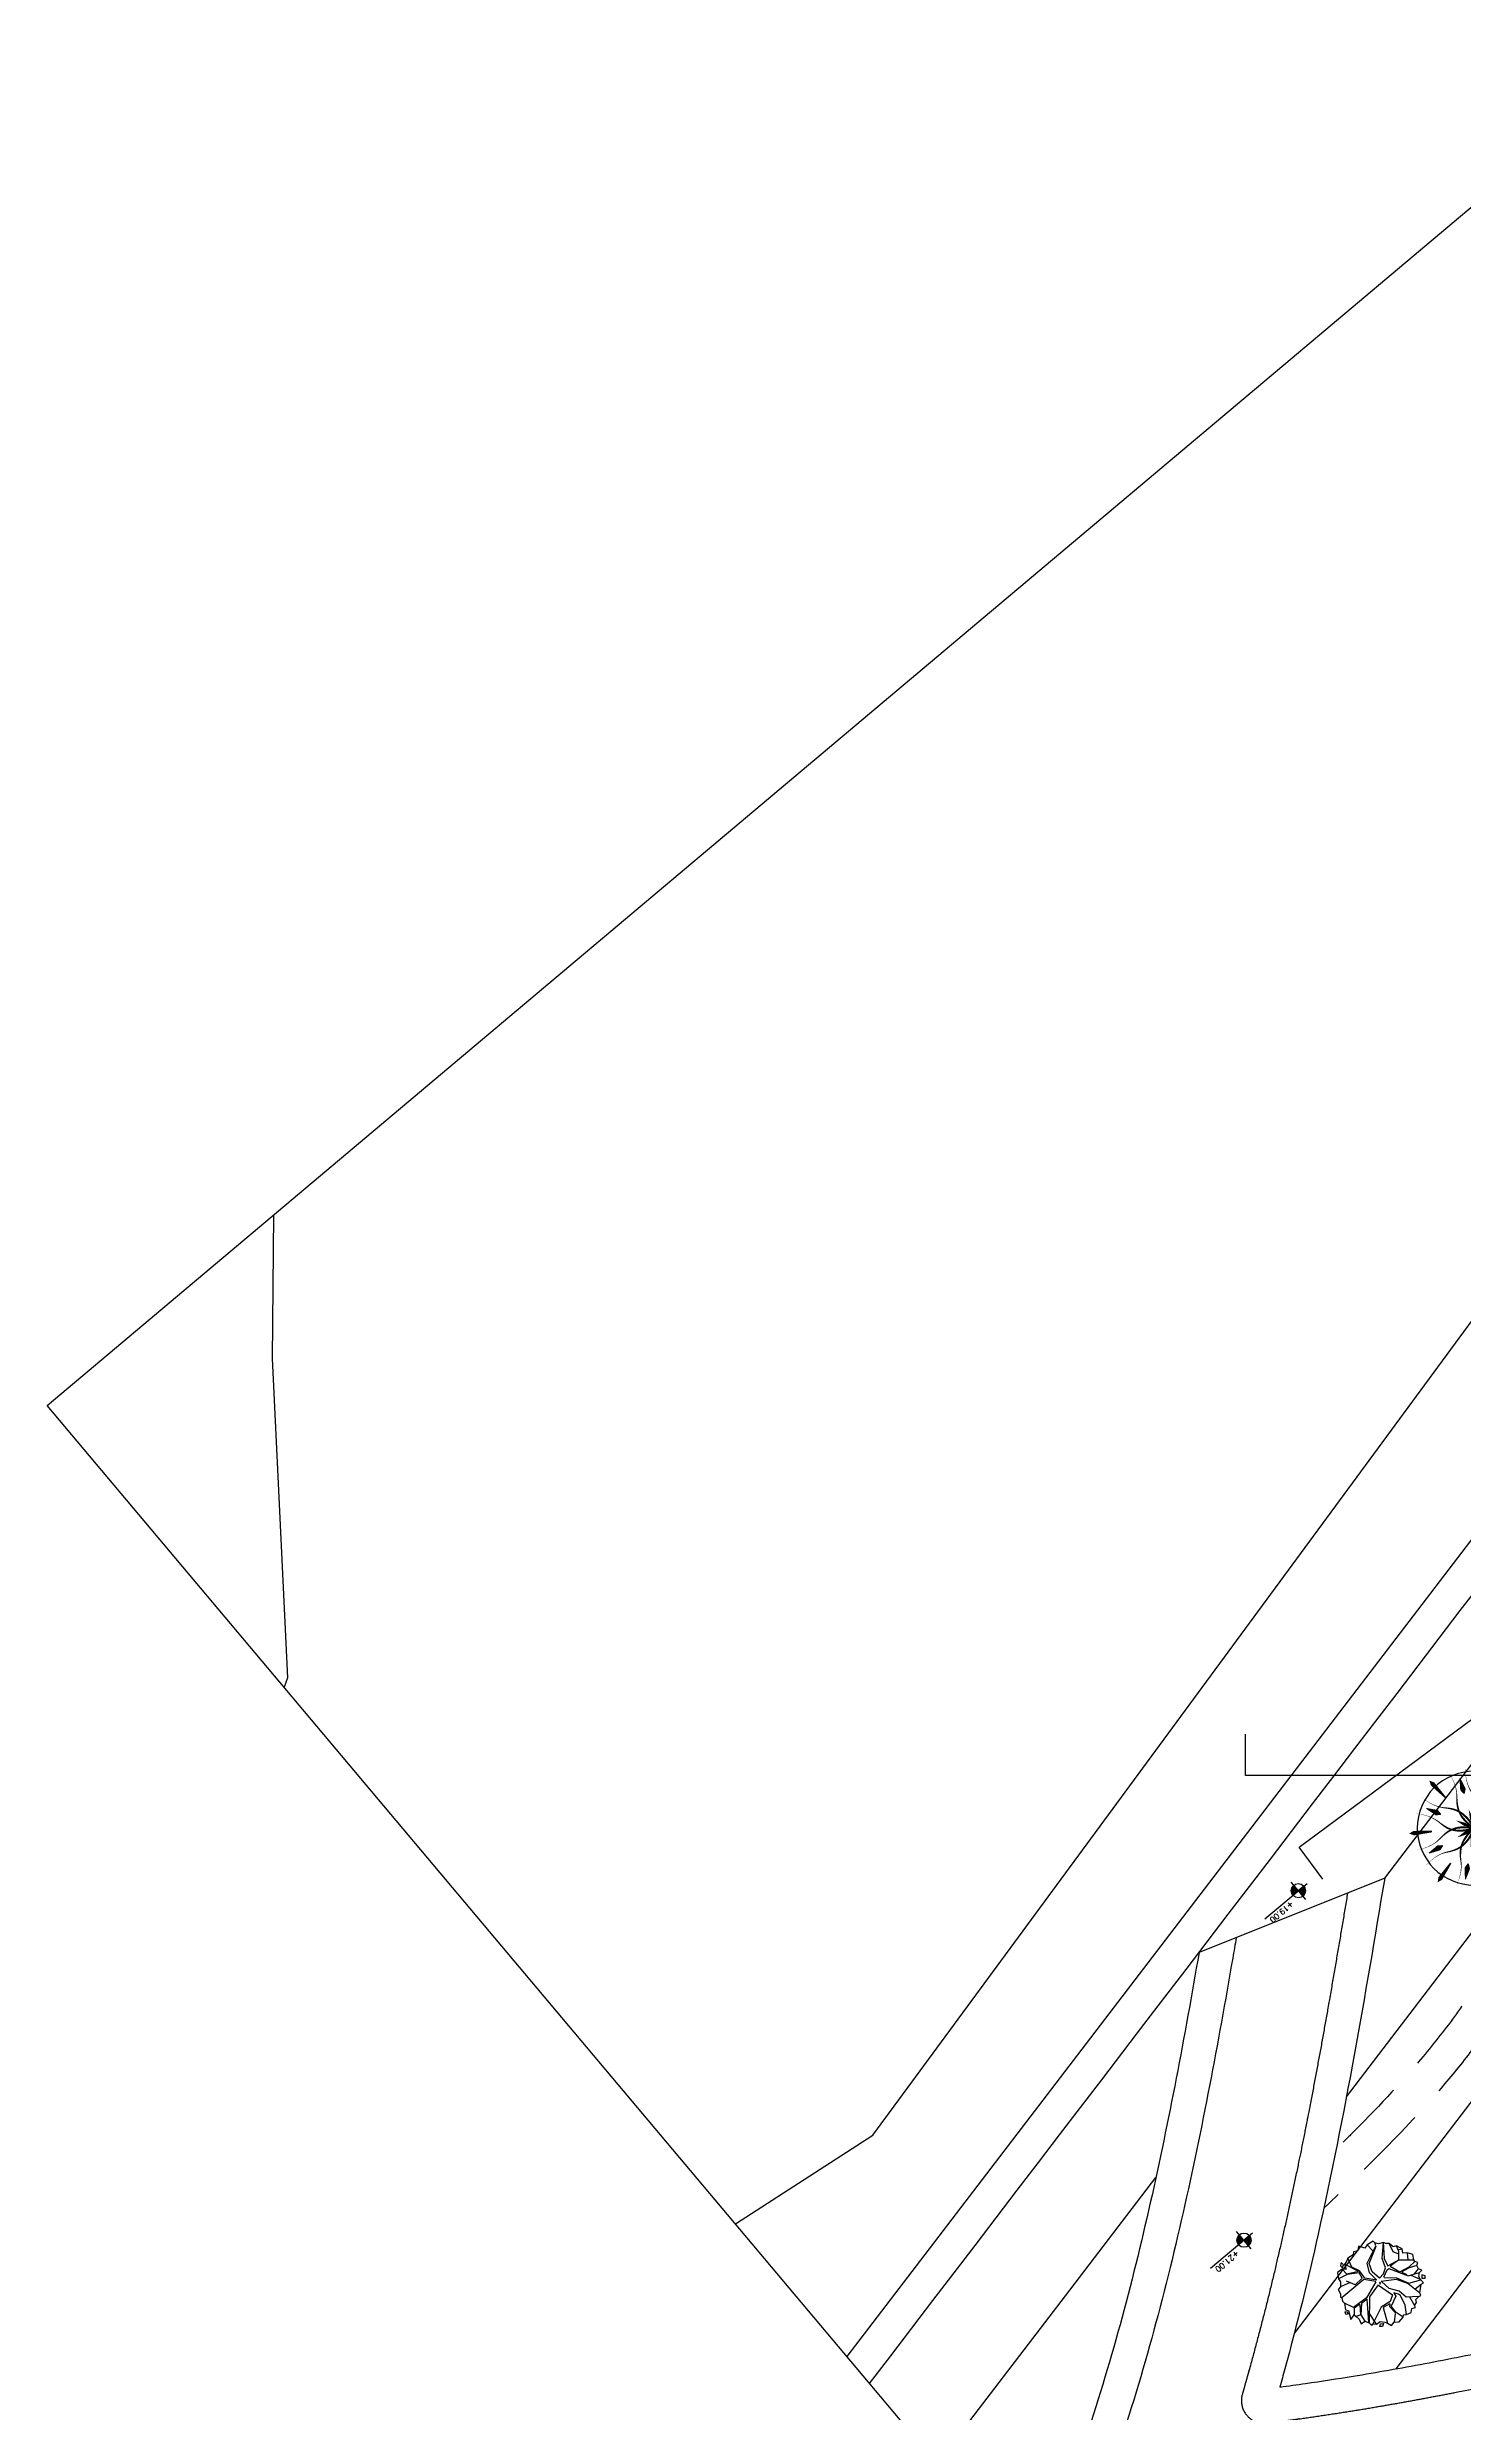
# Model space of a CAD drawing. Header units: millimetres. Extents: x 55520 to 96084, y -58491 to -49645.
# Drawn here: x 59351.2 to 59475.7, y -57801.4 to -57593.5 of the extents above; entities that cross this region are included whole.
import ezdxf
from ezdxf.enums import TextEntityAlignment as Align

# ---------------------------------------------------------------- set-up
doc = ezdxf.new("R2010")
doc.units = ezdxf.units.MM
doc.linetypes.add('HIDDEN', pattern=[9.525, 6.35, -3.175])
for name, color, linetype in [('Alvenaria Vista', 40, 'Continuous'), ('ARQ-COTAS', 1, 'Continuous'), ('ARQ-SÍMBOLOS', 2, 'Continuous'), ('ARQ-TEXTO2', 2, 'Continuous'), ('Caminhos Principais', 13, 'Continuous'), ('Curvas de Nível', 10, 'Continuous'), ('Limite Terreno', 20, 'Continuous'), ('Limites', 250, 'Continuous'), ('Projeção', 60, 'HIDDEN'), ('Árvores Existentes', 114, 'Continuous')]:
    doc.layers.add(name, color=color, linetype=linetype)
doc.styles.add('ATTR', font='romans.shx', dxfattribs={"width": 0.8, "height": 0.470416})
doc.styles.add('ROMANS', font='romans.shx')

# ---------------------------------------------------------------- blocks, each defined once
blk = doc.blocks.new('árvore_media')
for p, q in [((55224.72, -51941.34), (55224.45, -51940.06)), ((55224.74, -51939.89), (55225.62, -51940.54)), ((55225.38, -51940.37), (55225.54, -51939.52)), ((55226.15, -51940.06), (55225.91, -51940.97)), ((55226.59, -51939.35), (55226.15, -51940.06)), ((55226.95, -51939.38), (55227.19, -51940.18)), ((55227.17, -51940.8), (55227.19, -51940.12)), ((55227.23, -51940.09), (55227.26, -51940.83)), ((55227.28, -51940.08), (55227.84, -51939.55)), ((55227.76, -51941.17), (55228.36, -51939.86)), ((55223.7, -51942.41), (55223.02, -51942.44)), ((55223.13, -51942.07), (55223.75, -51942.35)), ((55223.73, -51941.65), (55223.2, -51941.76)), ((55224.3, -51941.87), (55223.35, -51941.45)), ((55224.65, -51941.34), (55223.66, -51940.88)), ((55223.66, -51940.91), (55224.06, -51941.73)), ((55224.61, -51942.61), (55223.7, -51942.41)), ((55223.75, -51942.35), (55224.5, -51942.5)), ((55224.56, -51940.6), (55223.9, -51940.57)), ((55225.16, -51943.46), (55224.3, -51941.87)), ((55224.48, -51942.41), (55224.3, -51942.04)), ((55224.5, -51942.5), (55224.48, -51942.41)), ((55225.18, -51942.38), (55224.65, -51941.34)), ((55225.27, -51942.33), (55224.72, -51941.34)), ((55226, -51943.12), (55225.18, -51942.38)), ((55226.4, -51943.03), (55225.27, -51942.33)), ((55225.62, -51940.54), (55225.76, -51941.34)), ((55225.76, -51941.34), (55226.29, -51942.1)), ((55225.91, -51940.97), (55225.96, -51941.19)), ((55225.96, -51941.19), (55226.22, -51941.53)), ((55226.22, -51941.53), (55226.26, -51941.19)), ((55226.26, -51941.19), (55227.15, -51940.8)), ((55226.29, -51942.1), (55226.4, -51943)), ((55226.42, -51941.48), (55226.95, -51941.17)), ((55226.79, -51942.92), (55226.42, -51941.48)), ((55226.95, -51941.17), (55227.87, -51941.28)), ((55227.26, -51940.83), (55227.08, -51941.02)), ((55227.1, -51941.02), (55227.76, -51941.17)), ((55227.87, -51941.28), (55229.38, -51940.66)), ((55228.07, -51942.64), (55229.57, -51940.91)), ((55229.57, -51940.94), (55228.36, -51942.61)), ((55229, -51942.66), (55229.66, -51941.93)), ((55229.15, -51940.4), (55229.02, -51941.53)), ((55229.66, -51941.93), (55229.15, -51942.66)), ((55229.68, -51941.93), (55229.77, -51941.28)), ((55229.68, -51941.93), (55230.08, -51942.07)), ((55229.73, -51942.75), (55230.13, -51942.3)), ((55224.01, -51943.46), (55223, -51942.64)), ((55223.37, -51942.95), (55223.02, -51943.46)), ((55223.46, -51944.19), (55223.15, -51944.02)), ((55223.53, -51944.02), (55223.37, -51944.53)), ((55224.01, -51943.46), (55223.53, -51944.02)), ((55223.7, -51943.85), (55223.93, -51944.33)), ((55223.93, -51944.33), (55223.73, -51945.13)), ((55225.09, -51943.71), (55224.01, -51943.46)), ((55224.04, -51943.46), (55224.96, -51943.54)), ((55224.06, -51945.55), (55224.9, -51944.42)), ((55225.05, -51944.5), (55224.06, -51945.52)), ((55224.96, -51943.54), (55224.61, -51942.61)), ((55224.92, -51944.42), (55225.09, -51943.71)), ((55225.36, -51943.68), (55225.05, -51944.5)), ((55225.34, -51943.46), (55225.16, -51943.46)), ((55226, -51943.15), (55225.34, -51943.46)), ((55225.82, -51943.4), (55225.36, -51943.68)), ((55226.35, -51943.34), (55225.82, -51943.4)), ((55226.48, -51944.16), (55226.22, -51944.9)), ((55226.71, -51944.25), (55226.33, -51945.04)), ((55226.35, -51943.34), (55226.48, -51944.16)), ((55226.64, -51943.37), (55227.32, -51944.16)), ((55226.64, -51943.4), (55226.71, -51944.25)), ((55226.79, -51943.29), (55228.34, -51942.75)), ((55226.79, -51943.32), (55227.48, -51944.14)), ((55226.82, -51942.95), (55228.07, -51942.64)), ((55227.32, -51944.16), (55227.26, -51944.96)), ((55227.5, -51944.31), (55227.41, -51944.84)), ((55227.48, -51944.14), (55229.99, -51944.14)), ((55227.5, -51944.31), (55228.36, -51944.28)), ((55228.34, -51942.75), (55229.75, -51942.83)), ((55228.36, -51942.61), (55229, -51942.66)), ((55228.36, -51944.28), (55228.74, -51945.01)), ((55229.15, -51942.69), (55229.73, -51942.75)), ((55229.75, -51942.83), (55230.1, -51943.63)), ((55224.76, -51945.72), (55224.65, -51945.97)), ((55226.22, -51944.9), (55224.76, -51945.69)), ((55226.33, -51945.04), (55224.76, -51945.72)), ((55225.23, -51945.55), (55225.29, -51946.29)), ((55227.26, -51944.96), (55227.57, -51945.64)), ((55227.57, -51945.64), (55227.35, -51946.46)), ((55227.37, -51944.96), (55227.92, -51946.26)), ((55227.39, -51944.98), (55228.32, -51945.47)), ((55227.41, -51944.84), (55228.32, -51945.41)), ((55228.32, -51945.41), (55229.13, -51945.61)), ((55228.32, -51945.47), (55228.36, -51946.06)), ((55228.58, -51944.7), (55229.44, -51944.96))]:
    blk.add_line(p, q)
for points in [[(55223.9, -51940.57), (55223.66, -51940.53), (55223.66, -51940.91), (55223.61, -51941.23), (55223.35, -51941.45), (55223.06, -51941.48), (55223.2, -51941.76), (55223.13, -51942.07), (55222.89, -51942.22), (55223.02, -51942.44), (55223, -51942.64), (55222.75, -51943.04), (55223.02, -51943.46), (55223.36, -51943.71), (55223.15, -51944.02), (55223.25, -51944.27), (55223.37, -51944.53), (55223.66, -51944.66), (55223.73, -51945.13), (55223.97, -51945.33), (55224.06, -51945.52), (55224.46, -51945.69), (55224.65, -51945.97), (55224.68, -51946.18), (55225.29, -51946.29), (55225.65, -51946.18), (55225.95, -51946.68), (55226.26, -51946.4), (55226.61, -51946.57), (55226.78, -51946.4), (55227.35, -51946.46), (55227.69, -51946.29), (55227.92, -51946.26), (55228.08, -51945.83), (55228.36, -51946.06), (55228.85, -51946.11), (55229.13, -51945.61), (55229.18, -51945.3), (55229.44, -51944.96), (55229.76, -51944.91), (55229.84, -51944.49), (55230.03, -51944.27), (55229.99, -51944.14), (55230.12, -51943.88), (55230.1, -51943.63), (55230.42, -51943.14), (55230.26, -51942.93), (55230.61, -51942.19), (55230.13, -51942.3), (55230.08, -51942.07), (55230.03, -51941.73), (55230.17, -51941.3), (55229.77, -51941.28), (55229.57, -51940.91), (55229.54, -51940.6), (55229.38, -51940.66), (55229.15, -51940.4), (55228.77, -51940.38), (55228.46, -51940.07), (55228.36, -51939.86), (55228.21, -51939.46), (55227.84, -51939.55), (55227.5, -51939.29), (55226.95, -51939.38), (55226.81, -51939.5), (55226.59, -51939.35), (55226.15, -51939.22), (55225.9, -51939.46), (55225.59, -51939.32), (55225.54, -51939.52), (55225.24, -51939.61), (55225.12, -51939.85), (55224.74, -51939.89), (55224.55, -51939.82), (55224.45, -51940.06)], [(55228.65, -51940.06), (55228.87, -51939.92), (55229.05, -51940.06), (55228.85, -51940.2)], [(55223.28, -51940.74), (55223.14, -51940.91), (55223.3, -51941.16), (55223.5, -51940.95)], [(55226.66, -51942.92), (55226.55, -51942.95), (55226.53, -51943.03), (55226.62, -51943)], [(55230.5, -51942.68), (55230.42, -51942.86), (55230.59, -51943.04), (55230.67, -51942.86)], [(55228.24, -51946.12), (55228.02, -51946.26), (55228.04, -51946.55), (55228.26, -51946.38)]]:
    blk.add_lwpolyline(points, close=True)
at = {"style": 'ATTR', "width": 0.8, "flags": 9}
blk.add_attdef('ESTCODE', (55226.66, -51942.92), '', height=0.0000158, dxfattribs=at)
blk = doc.blocks.new('tree 24')
at = {"flags": 128}
for points in [[(0, 0, 0.1, 0.0832, 0.09359), (-0.23, 0.67, 0.0832, 0.07, 0.120632), (-0.61, 1.08, 0.07, 0.0494, 0.042982), (-0.9, 1.23, 0.0494, 0.03, -0.045506), (-1.17, 1.38, 0.03, 0.0165, -0.065495), (-1.5, 1.67, 0.0165, 0, -0.053115), (-1.8, 2.1, 0, 0, 0)], [(-1.1, 2.65, 0, 0.2, 0), (-1.02, 2.46, 0.2, 0.07, 0), (-0.71, 1.71, 0, 0, 0)], [(0, 0, 0.1, 0.0832, -0.09359), (-0.34, 0.63, 0.0832, 0.07, -0.120632), (-0.38, 1.18, 0.07, 0.0494, -0.042982), (-0.3, 1.5, 0.0494, 0.03, 0.045506), (-0.22, 1.8, 0.03, 0.0165, 0.065495), (-0.21, 2.23, 0.0165, 0, 0.053115), (-0.32, 2.75, 0, 0, 0)], [(0.05, 1.58, 0.05, 0.25, 0), (0.05, 1.78, 0.25, 0.04, 0), (0.07, 2.28, 0, 0, 0)], [(0, 0, 0.1, 0.0832, 0.09359), (0.38, 0.6, 0.0832, 0.07, 0.120632), (0.46, 1.15, 0.07, 0.0494, 0.042982), (0.4, 1.47, 0.0494, 0.03, -0.045506), (0.35, 1.78, 0.03, 0.0165, -0.065495), (0.37, 2.21, 0.0165, 0, -0.053115), (0.52, 2.72, 0, 0, 0)], [(1.39, 2.51, 0, 0.2, 0), (1.29, 2.33, 0.2, 0.07, 0), (0.9, 1.62, 0, 0, 0)], [(0, 0, 0.1, 0.0832, -0.09359), (-0.7, 0.12, 0.0832, 0.07, -0.120632), (-1.16, 0.44, 0.07, 0.0494, -0.042982), (-1.36, 0.7, 0.0494, 0.03, 0.045506), (-1.54, 0.95, 0.03, 0.0165, 0.065495), (-1.87, 1.23, 0.0165, 0, 0.053115), (-2.34, 1.47, 0, 0, 0)], [(-1.2, 1.02, 0.05, 0.25, 0), (-1.36, 1.15, 0.25, 0.04, 0), (-1.74, 1.47, 0, 0, 0)], [(0, 0, 0.1, 0.0832, -0.09359), (0.28, 0.66, 0.0832, 0.07, -0.120632), (0.69, 1.03, 0.07, 0.0494, -0.042982), (0.99, 1.17, 0.0494, 0.03, 0.045506), (1.27, 1.29, 0.03, 0.0165, 0.065495), (1.61, 1.55, 0.0165, 0, 0.053115), (1.95, 1.96, 0, 0, 0)], [(0, 0, 0.1, 0.0832, 0.09359), (0.71, 0.07, 0.0832, 0.07, 0.120632), (1.19, 0.35, 0.07, 0.0494, 0.042982), (1.4, 0.6, 0.0494, 0.03, -0.045506), (1.61, 0.84, 0.03, 0.0165, -0.065495), (1.96, 1.09, 0.0165, 0, -0.053115), (2.45, 1.29, 0, 0, 0)], [(1.26, 0.95, 0.05, 0.25, 0), (1.42, 1.07, 0.25, 0.04, 0), (1.82, 1.37, 0, 0, 0)], [(-2.76, 0.79, 0, 0.2, 0), (-2.56, 0.73, 0.2, 0.07, 0), (-1.78, 0.51, 0, 0, 0)], [(0, 0, 0.1, 0.0832, 0.09359), (-0.67, 0.24, 0.0832, 0.07, 0.120632), (-1.22, 0.2, 0.07, 0.0494, 0.042982), (-1.53, 0.07, 0.0494, 0.03, -0.045506), (-1.81, -0.06, 0.03, 0.0165, -0.065495), (-2.24, -0.13, 0.0165, 0, -0.053115), (-2.76, -0.1, 0, 0, 0)], [(0, 0, 0.1, 0.0832, -0.09359), (-0.53, -0.47, 0.0832, 0.07, -0.120632), (-1.06, -0.63, 0.07, 0.0494, -0.042982), (-1.4, -0.62, 0.0494, 0.03, 0.045506), (-1.71, -0.61, 0.03, 0.0165, 0.065495), (-2.13, -0.7, 0.0165, 0, 0.053115), (-2.61, -0.92, 0, 0, 0)], [(0, 0, 0.1, 0.0832, 0.09359), (-0.61, -0.37, 0.0832, 0.07, 0.120632), (-0.92, -0.83, 0.07, 0.0494, 0.042982), (-1, -1.15, 0.0494, 0.03, -0.045506), (-1.09, -1.45, 0.03, 0.0165, -0.065495), (-1.29, -1.83, 0.0165, 0, -0.053115), (-1.64, -2.22, 0, 0, 0)], [(0, 0, 0.1, 0.0832, -0.09359), (0.03, -0.71, 0.0832, 0.07, -0.120632), (-0.17, -1.23, 0.07, 0.0494, -0.042982), (-0.38, -1.48, 0.0494, 0.03, 0.045506), (-0.58, -1.72, 0.03, 0.0165, 0.065495), (-0.78, -2.1, 0.0165, 0, 0.053115), (-0.91, -2.61, 0, 0, 0)], [(-0.21, -0.04, 0, 0.15, 0), (-0.42, -0.08, 0.15, 0, 0), (-0.84, -0.17, 0, 0, 0)], [(-0.16, 0.14, 0, 0.15, 0), (-0.33, 0.27, 0.15, 0, 0), (-0.66, 0.55, 0, 0, 0)], [(0, 0, 0.1, 0.0832, 0.09359), (-0.09, -0.71, 0.0832, 0.07, 0.120632), (0.08, -1.24, 0.07, 0.0494, 0.042982), (0.27, -1.5, 0.0494, 0.03, -0.045506), (0.46, -1.76, 0.03, 0.0165, -0.065495), (0.63, -2.15, 0.0165, 0, -0.053115), (0.71, -2.67, 0, 0, 0)], [(0.01, 0.21, 0, 0.15, 0), (0.01, 0.43, 0.15, 0, 0), (0.02, 0.86, 0, 0, 0)], [(0, 0, 0.1, 0.0832, -0.09359), (0.68, 0.19, 0.0832, 0.07, -0.120632), (1.23, 0.11, 0.07, 0.0494, -0.042982), (1.53, -0.05, 0.0494, 0.03, 0.045506), (1.8, -0.19, 0.03, 0.0165, 0.065495), (2.22, -0.29, 0.0165, 0, 0.053115), (2.75, -0.3, 0, 0, 0)], [(0, 0, 0.1, 0.0832, -0.09359), (0.58, -0.42, 0.0832, 0.07, -0.120632), (0.85, -0.9, 0.07, 0.0494, -0.042982), (0.92, -1.22, 0.0494, 0.03, 0.045506), (0.98, -1.53, 0.03, 0.0165, 0.065495), (1.15, -1.92, 0.0165, 0, 0.053115), (1.48, -2.34, 0, 0, 0)], [(0, 0, 0.1, 0.0832, 0.09359), (0.5, -0.51, 0.0832, 0.07, 0.120632), (1.02, -0.71, 0.07, 0.0494, 0.042982), (1.35, -0.72, 0.0494, 0.03, -0.045506), (1.66, -0.74, 0.03, 0.0165, -0.065495), (2.07, -0.85, 0.0165, 0, -0.053115), (2.53, -1.11, 0, 0, 0)], [(0.17, 0.13, 0, 0.15, 0), (0.34, 0.26, 0.15, 0, 0), (0.69, 0.52, 0, 0, 0)], [(0.21, -0.05, 0, 0.15, 0), (0.41, -0.11, 0.15, 0, 0), (0.84, -0.21, 0, 0, 0)], [(2.83, 0.48, 0, 0.2, 0), (2.63, 0.45, 0.2, 0.07, 0), (1.83, 0.31, 0, 0, 0)], [(-2.34, -1.66, 0, 0.2, 0), (-2.17, -1.54, 0.2, 0.07, 0), (-1.51, -1.08, 0, 0, 0)], [(-1.55, -0.3, 0.05, 0.25, 0), (-1.74, -0.34, 0.25, 0.04, 0), (-2.23, -0.44, 0, 0, 0)], [(-0.1, -0.19, 0, 0.15, 0), (-0.2, -0.38, 0.15, 0, 0), (-0.39, -0.77, 0, 0, 0)], [(0.09, -0.19, 0, 0.15, 0), (0.18, -0.39, 0.15, 0, 0), (0.35, -0.79, 0, 0, 0)], [(1.53, -0.4, 0.05, 0.25, 0), (1.72, -0.45, 0.25, 0.04, 0), (2.2, -0.57, 0, 0, 0)], [(-0.73, -1.4, 0.05, 0.25, 0), (-0.82, -1.58, 0.25, 0.04, 0), (-1.05, -2.02, 0, 0, 0)], [(-0.16, -2.87, 0, 0.2, 0), (-0.15, -2.66, 0.2, 0.07, 0), (-0.1, -1.85, 0, 0, 0)], [(0.64, -1.44, 0.05, 0.25, 0), (0.72, -1.62, 0.25, 0.04, 0), (0.93, -2.08, 0, 0, 0)], [(2.14, -1.91, 0, 0.2, 0), (1.99, -1.77, 0.2, 0.07, 0), (1.38, -1.23, 0, 0, 0)]]:
    blk.add_lwpolyline(points, format="xyseb", dxfattribs=at)
blk.add_circle((0, 0), 2.5)
blk = doc.blocks.new('Nível_Planta')
at = {"layer": 'ARQ-SÍMBOLOS', "ltscale": 0.1}
h = blk.add_hatch(color=1, dxfattribs=at)
h.dxf.hatch_style = 1
h.paths.add_polyline_path([(-0.25, 0), (0, 0), (0, 0.25, 0.414214)])
h.paths.add_polyline_path([(0.25, 0), (0, 0), (0, -0.25, 0.414214)])
at = {"layer": 'ARQ-SÍMBOLOS', "color": 1}
for p, q in [((1.535, 0), (-0.4, 0)), ((0, 0.4), (0, -0.4))]:
    blk.add_line(p, q, dxfattribs=at)
at = {"layer": 'ARQ-SÍMBOLOS', "color": 1, "ltscale": 0.1}
blk.add_line((-0.25, 0), (0.25, 0), dxfattribs=at)
at = {"layer": 'ARQ-SÍMBOLOS', "color": 1}
blk.add_circle((0, 0), 0.25, dxfattribs=at)
at = {"layer": 'ARQ-TEXTO2', "style": 'ROMANS'}
blk.add_attdef('NIVEL-ACABADO', text='', height=0.2, dxfattribs=at).set_placement((0.432, 0.034), align=Align.BOTTOM_LEFT)

msp = doc.modelspace()

# ---------------------------------------------------------------- linework, layer by layer
at = {"layer": 'Alvenaria Vista'}
msp.add_open_spline([(59423.514, -57798.825), (59463.082, -57747.087), (59502.65, -57695.348), (59542.218, -57643.61), (59549.466, -57636.301), (59556.714, -57628.992), (59563.963, -57621.683), (59574.888, -57615.418), (59585.813, -57609.153), (59596.738, -57602.887), (59607.709, -57603.663), (59618.68, -57604.438), (59629.651, -57605.213), (59666.163, -57648.985), (59702.675, -57692.757), (59739.187, -57736.529), (59752.038, -57750.994), (59764.89, -57765.458), (59777.742, -57779.923)], degree=3, knots=[20.3224163, 20.3224163, 20.3224163, 20.3224163, 21.3053757, 21.3053757, 21.3053757, 22.3053757, 22.3053757, 22.3053757, 23.3053757, 23.3053757, 23.3053757, 24.3053757, 24.3053757, 24.3053757, 25.3053757, 25.3053757, 25.3053757, 25.5933686, 25.5933686, 25.5933686, 25.5933686], dxfattribs=at)
at = {"layer": 'ARQ-COTAS'}
msp.add_lwpolyline([(59893.089, -57682.877), (59561.017, -57962.26), (59351.217, -57712.893), (59683.289, -57433.51)], close=True, dxfattribs=at)
for points in [[(59463.356, -57754.511), (59461.278, -57751.705), (59647.821, -57613.545), (59649.9, -57616.351)], [(59662.803, -57741.767), (59662.803, -57745.398), (59456.552, -57745.398), (59456.552, -57741.767)]]:
    msp.add_lwpolyline(points, dxfattribs=at)
at = {"layer": 'Caminhos Principais'}
msp.add_line((59468.795, -57754.431), (59452.477, -57760.953), dxfattribs=at)
for points, knots in [([(59468.795, -57754.431), (59467.074, -57764.742), (59465.303, -57775.176), (59462.064, -57789.642), (59461.1, -57793.6), (59459.873, -57798.086), (59459.725, -57798.618), (59459.575, -57799.149), (59460.331, -57799.047), (59461.086, -57798.941), (59463.238, -57798.631), (59464.634, -57798.418), (59467.067, -57798.023), (59468.105, -57797.846), (59470.198, -57797.475), (59471.252, -57797.282), (59474.432, -57796.684), (59476.577, -57796.262), (59483.073, -57794.973), (59487.485, -57794.085), (59496.424, -57792.532), (59500.95, -57791.866), (59510.087, -57791.071), (59514.699, -57790.94), (59521.304, -57791.39), (59523.282, -57791.606), (59526.537, -57792.121), (59527.816, -57792.364), (59530.362, -57792.937), (59531.622, -57793.265), (59535.362, -57794.362), (59537.8, -57795.247), (59544.907, -57798.271), (59549.409, -57800.787), (59557.995, -57806.514), (59562.079, -57809.725), (59569.854, -57816.575), (59573.546, -57820.214), (59580.692, -57827.825), (59584.122, -57831.794), (59590.662, -57839.789), (59593.774, -57843.815), (59602.016, -57854.776), (59606.955, -57861.674), (59616.869, -57874.913), (59621.844, -57881.252), (59628.317, -57888.434), (59629.525, -57889.731), (59632.002, -57892.31), (59633.266, -57893.59), (59635.553, -57895.857), (59636.566, -57896.847), (59637.591, -57897.836)], [0, 0, 0, 0, 31.4096718, 31.4096718, 43.1663985, 43.1663985, 44.747182, 44.747182, 44.747182, 47.0850167, 47.0850167, 51.4159509, 51.4159509, 54.6318345, 54.6318345, 57.8477182, 57.8477182, 64.2794854, 64.2794854, 77.14302, 77.14302, 90.0065545, 90.0065545, 102.8700891, 102.8700891, 108.357779, 108.357779, 111.9079407, 111.9079407, 115.4581024, 115.4581024, 122.5584259, 122.5584259, 136.6347641, 136.6347641, 150.7111024, 150.7111024, 164.7874406, 164.7874406, 179.4660261, 179.4660261, 194.1446116, 194.1446116, 219.5869132, 219.5869132, 245.0292148, 245.0292148, 250.783382, 250.783382, 256.5375492, 256.5375492, 261.0160037, 261.0160037, 261.0160037, 261.0160037]), ([(59455.748, -57759.645), (59455.643, -57760.251), (59455.538, -57760.857), (59455.433, -57761.463), (59455.433, -57761.464), (59455.433, -57761.464), (59455.433, -57761.465), (59454.136, -57768.956), (59452.749, -57776.407), (59449.396, -57791.21), (59447.433, -57798.569), (59443.473, -57809.975), (59441.786, -57814.198), (59439.869, -57818.265)], [-1.8595011, -1.8595011, -1.8595011, -1.8595011, -0.0011243, -0.0011243, -0.0011243, 0, 0, 0, 22.9736461, 22.9736461, 45.9472922, 45.9472922, 60.0000874, 60.0000874, 60.0000874, 60.0000874]), ([(59452.477, -57760.953), (59451.195, -57768.358), (59449.829, -57775.697), (59446.564, -57790.155), (59444.674, -57797.275), (59440.969, -57808.09), (59439.446, -57811.982), (59437.737, -57815.731)], [0, 0, 0, 0, 22.784988, 22.784988, 45.3229679, 45.3229679, 58.5212788, 58.5212788, 58.5212788, 58.5212788])]:
    msp.add_open_spline(points, degree=3, knots=knots, dxfattribs=at)
msp.add_rational_spline([(59465.536, -57755.733), (59464.665, -57760.937), (59463.775, -57766.158), (59461.998, -57775.689), (59461.138, -57779.995), (59459.149, -57788.981), (59458.003, -57793.67), (59456.688, -57798.336), (59456.687, -57798.337), (59456.687, -57798.339), (59456.686, -57798.341), (59456.549, -57798.828), (59456.412, -57799.316), (59456.274, -57799.803), (59456.088, -57800.466), (59456.238, -57801.138), (59456.69, -57801.658), (59457.142, -57802.177), (59457.786, -57802.42), (59458.469, -57802.327), (59458.971, -57802.259), (59459.474, -57802.191), (59459.976, -57802.122), (59459.977, -57802.122), (59459.978, -57802.122), (59459.979, -57802.122), (59462.007, -57801.847), (59464.035, -57801.55), (59467.684, -57800.965), (59469.305, -57800.685), (59472.577, -57800.09), (59474.225, -57799.776), (59479.194, -57798.808), (59482.544, -57798.127), (59489.29, -57796.822), (59492.688, -57796.197), (59500.813, -57794.925), (59505.554, -57794.364), (59514.191, -57793.994), (59518.089, -57794.071), (59523.63, -57794.688), (59525.292, -57794.939), (59528.599, -57795.59), (59530.241, -57795.991), (59533.478, -57796.931), (59535.076, -57797.47), (59539.806, -57799.273), (59542.874, -57800.723), (59548.837, -57804.022), (59551.733, -57805.872), (59560.553, -57812.157), (59566.176, -57817.142), (59573.459, -57824.485), (59575.446, -57826.594), (59579.301, -57830.855), (59581.169, -57833.009), (59586.627, -57839.517), (59590.069, -57843.913), (59600.566, -57857.782), (59607.208, -57867.248), (59616.065, -57878.647), (59618.039, -57881.115), (59621.79, -57885.608), (59623.557, -57887.648), (59626.633, -57891.032), (59627.922, -57892.402), (59630.557, -57895.12), (59631.898, -57896.466), (59633.929, -57898.463), (59634.604, -57899.121), (59635.283, -57899.778)], [1, 1, 1, 1, 1, 1, 1, 1, 1, 1, 1, 1, 1, 1, 0.919934982122, 0.919934982122, 1, 0.919934982122, 0.919934982122, 1, 1, 1, 1, 1, 1, 1, 1, 1, 1, 1, 1, 1, 1, 1, 1, 1, 1, 1, 1, 1, 1, 1, 1, 1, 1, 1, 1, 1, 1, 1, 1, 1, 1, 1, 1, 1, 1, 1, 1, 1, 1, 1, 1, 1, 1, 1, 1, 1, 1, 1, 1], degree=3, knots=[3.300707, 3.300707, 3.300707, 3.300707, 19.1462391, 19.1462391, 32.1447126, 32.1447126, 46.2232747, 46.2232747, 46.2232747, 46.228431, 46.228431, 46.228431, 47.6993674, 47.6993674, 47.6993674, 48.6896462, 48.6896462, 48.6896462, 49.679925, 49.679925, 49.679925, 51.2199004, 51.2199004, 51.2199004, 51.2231266, 51.2231266, 51.2231266, 57.4374364, 57.4374364, 62.3872551, 62.3872551, 67.3370738, 67.3370738, 77.2367112, 77.2367112, 87.1363486, 87.1363486, 100.8303464, 100.8303464, 112.0941348, 112.0941348, 116.9322561, 116.9322561, 121.7703773, 121.7703773, 126.6084985, 126.6084985, 136.2847409, 136.2847409, 145.9609833, 145.9609833, 166.6496983, 166.6496983, 174.7380565, 174.7380565, 182.8264147, 182.8264147, 199.0031311, 199.0031311, 233.856655, 233.856655, 243.7192597, 243.7192597, 252.2439902, 252.2439902, 258.2313246, 258.2313246, 264.218659, 264.218659, 267.1683497, 267.1683497, 267.1683497, 267.1683497], dxfattribs=at)
at = {"layer": 'Curvas de Nível'}
for points in [[(59371.099, -57696.165), (59370.99, -57708.751), (59372.337, -57736.831), (59372.029, -57737.63)], [(59468.795, -57754.431), (59482.034, -57737.12), (59490.839, -57737.547), (59495.554, -57739.033)], [(59429.449, -57805.879), (59440.733, -57791.124), (59448.684, -57780.728)]]:
    msp.add_lwpolyline(points, dxfattribs=at)
at = {"layer": 'Curvas de Nível', "color": 251}
for points in [[(59465.426, -57773.651), (59486.315, -57746.338), (59496.447, -57746.83)], [(59460.841, -57794.462), (59464.03, -57790.292), (59490.595, -57755.557), (59497.484, -57755.891)], [(59469.815, -57797.542), (59471.427, -57795.436), (59494.875, -57764.775), (59538.221, -57766.88), (59609.464, -57764.165), (59613.648, -57778.237), (59608.598, -57802.097), (59634.198, -57855.293), (59654.96, -57878.225), (59658.217, -57880.482)]]:
    msp.add_lwpolyline(points, dxfattribs=at)
at = {"layer": 'Limite Terreno'}
msp.add_lwpolyline([(59421.535, -57796.473), (59539.952, -57641.635), (59562.118, -57619.283), (59596.038, -57599.83), (59631.136, -57602.311), (59741.46, -57734.571), (59780.038, -57777.991)], dxfattribs=at)
at = {"layer": 'Limites'}
msp.add_lwpolyline([(59411.713, -57784.799), (59423.789, -57777.02), (59535.634, -57625.076), (59567.806, -57598.277), (59537.2, -57556.419)], dxfattribs=at)
at = {"layer": 'Projeção'}
for points, knots in [([(59496.83, -57750.182), (59496.404, -57750.139), (59495.978, -57750.101), (59494.2, -57749.971), (59492.854, -57749.941), (59490.656, -57750.146), (59489.788, -57750.297), (59488.476, -57750.685), (59488.013, -57750.856), (59487.12, -57751.263), (59486.692, -57751.497), (59485.035, -57752.543), (59483.958, -57753.558), (59482.008, -57755.815), (59481.134, -57757.061), (59479.468, -57759.622), (59478.678, -57760.938), (59477.435, -57762.932), (59476.985, -57763.637), (59476.064, -57765.011), (59475.594, -57765.682), (59474.16, -57767.651), (59473.172, -57768.908), (59470.128, -57772.546), (59467.991, -57774.797), (59465.378, -57777.399), (59464.956, -57777.815), (59464.531, -57778.229)], [2.690242, 2.690242, 2.690242, 2.690242, 3.8601753, 3.8601753, 7.5753209, 7.5753209, 10.0544769, 10.0544769, 11.4318862, 11.4318862, 12.8092956, 12.8092956, 17.0020441, 17.0020441, 21.1947926, 21.1947926, 25.3875411, 25.3875411, 27.7777283, 27.7777283, 30.1679154, 30.1679154, 34.9482898, 34.9482898, 44.5090385, 44.5090385, 46.3422582, 46.3422582, 46.3422582, 46.3422582]), ([(59498.794, -57753.427), (59498.53, -57753.394), (59498.267, -57753.362), (59497.092, -57753.221), (59496.197, -57753.125), (59494.081, -57752.971), (59492.894, -57752.951), (59491.093, -57753.119), (59490.42, -57753.239), (59489.184, -57753.604), (59488.625, -57753.848), (59487.533, -57754.497), (59487.005, -57754.898), (59485.975, -57755.836), (59485.473, -57756.375), (59483.88, -57758.302), (59482.836, -57759.912), (59481.191, -57762.564), (59480.591, -57763.552), (59479.565, -57765.169), (59479.15, -57765.801), (59478.308, -57767.036), (59477.881, -57767.64), (59476.581, -57769.418), (59475.69, -57770.557), (59472.965, -57773.856), (59471.076, -57775.9), (59467.27, -57779.78), (59465.355, -57781.618), (59463.445, -57783.438)], [0.5482399, 0.5482399, 0.5482399, 0.5482399, 1.2877909, 1.2877909, 3.8633728, 3.8633728, 7.5776314, 7.5776314, 10.0465904, 10.0465904, 12.5155495, 12.5155495, 14.9845085, 14.9845085, 17.4534676, 17.4534676, 23.0115334, 23.0115334, 26.1795649, 26.1795649, 28.2490613, 28.2490613, 30.3185577, 30.3185577, 34.4575506, 34.4575506, 42.7355362, 42.7355362, 50.8543744, 50.8543744, 50.8543744, 50.8543744])]:
    msp.add_open_spline(points, degree=3, knots=knots, dxfattribs=at)

# ---------------------------------------------------------------- block references
at = {"layer": 'ARQ-SÍMBOLOS', "xscale": 2.5, "yscale": 2.5, "zscale": 2.5, "rotation": 220.0749756908868}
for p, values in [((59461.209, -57755.534), {'NIVEL-ACABADO': '+19.00'}), ((59456.421, -57786.238), {'NIVEL-ACABADO': '+21.00'})]:
    msp.add_blockref('Nível_Planta', p, dxfattribs=at).add_auto_attribs(values)
at = {"layer": 'Árvores Existentes', "xscale": -2, "yscale": 2, "zscale": 2, "rotation": 220.0749756908868}
msp.add_blockref('tree 24', (59476.664, -57750.034), dxfattribs=at)
at = {"layer": 'Árvores Existentes', "rotation": 220.0749756908868}
msp.add_blockref('árvore_media', (135168.259, -61982.619), dxfattribs=at)

doc.saveas('drawing.dxf')
